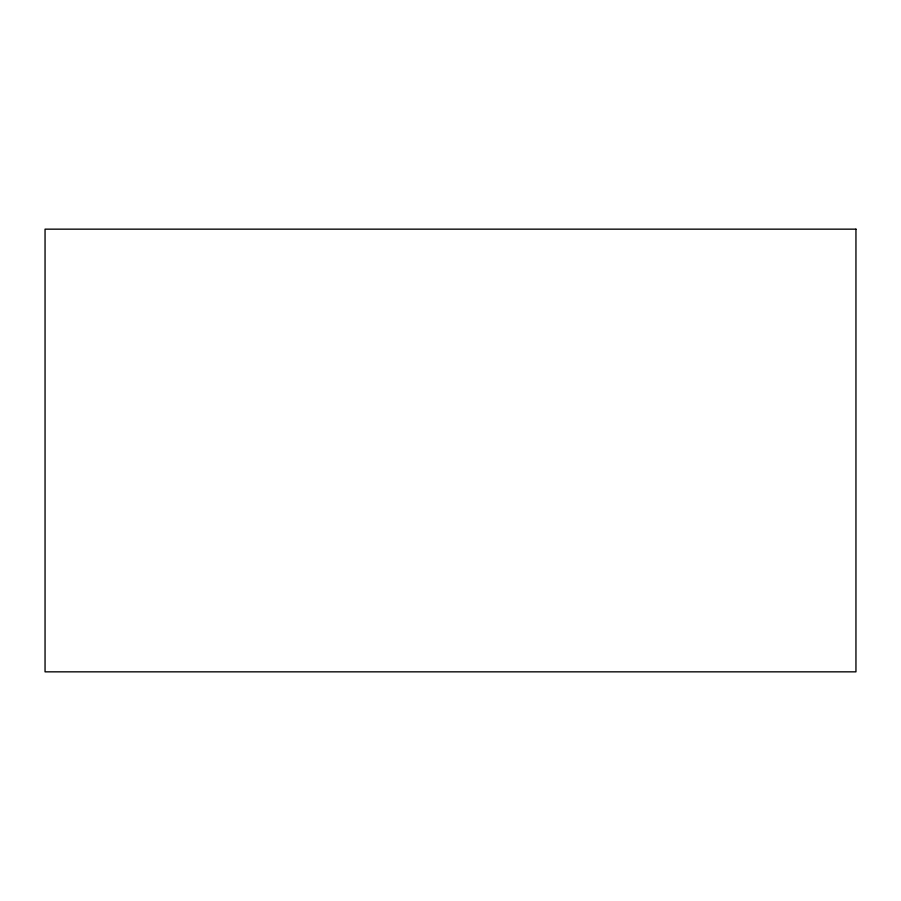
<?xml version="1.0" encoding="UTF-8"?>
<svg xmlns="http://www.w3.org/2000/svg" width="901" height="901" viewBox="0 0 901 901"><rect width="100%" height="100%" fill="white"/><g stroke="black" fill="none" stroke-linecap="round" stroke-linejoin="round"><path stroke-width="1.35" d="M855.95 229.158L45.05 229.158L45.05 671.842L855.95 671.842L855.95 229.158"/></g></svg>
